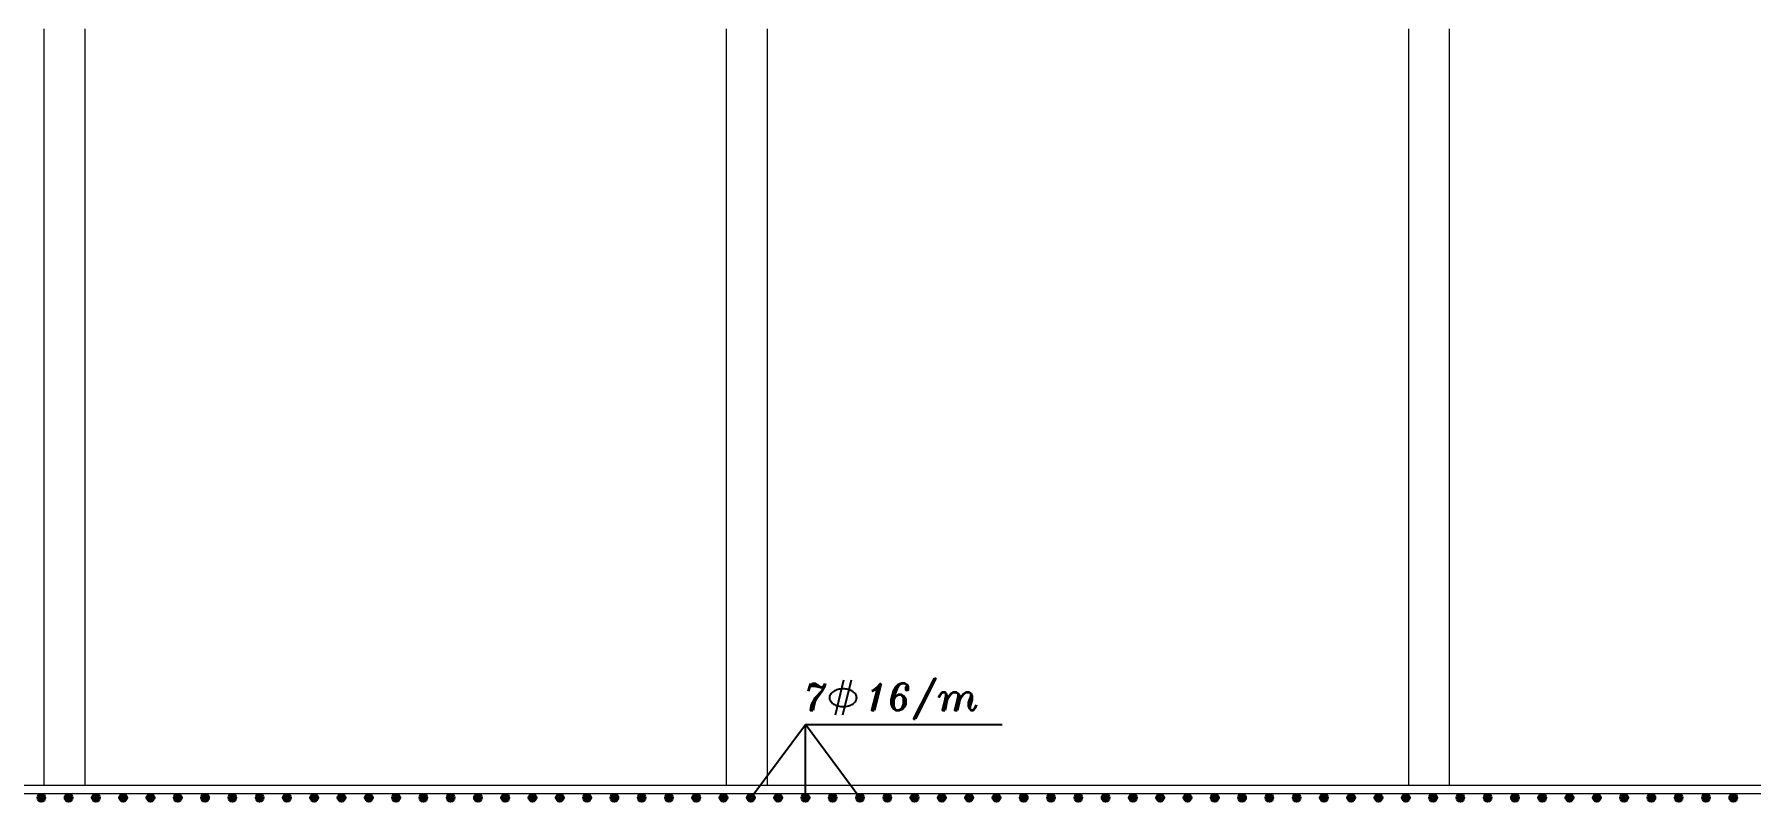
# Model space of a CAD drawing. Header units: metres. Extents: x 64 to 364, y 186 to 335.
# Drawn here: x 216.86 to 229.44, y 314.14 to 319.77 of the extents above; entities that cross this region are included whole.
import ezdxf
from ezdxf.enums import TextEntityAlignment as Align

# ---------------------------------------------------------------- set-up
doc = ezdxf.new("R2010")
doc.units = ezdxf.units.M
doc.header["$MEASUREMENT"] = 0
for name, color, linetype in [('5-BOTTOM-STEEL-TEXT', 3, 'Continuous'), ('beam', 3, 'Continuous'), ('DIMENSIONS', 2, 'Continuous'), ('RC', 1, 'Continuous'), ('STEEL', 5, 'Continuous'), ('TEXT', 3, 'Continuous')]:
    doc.layers.add(name, color=color, linetype=linetype)
doc.styles.add('STEEL-TEXT-E', font='ITALICT.SHX')

# ---------------------------------------------------------------- blocks, each defined once
blk = doc.blocks.new('HG-PHI')
at = {"layer": 'DIMENSIONS'}
for p, q in [((-0.077, -0.211), (0.014, 0.165)), ((0.003, -0.211), (0.094, 0.165))]:
    blk.add_line(p, q, dxfattribs=at)
blk.add_lwpolyline([(0.009, 0.073, 0.065515), (-0.05, 0.066, 0.078232), (-0.095, 0.046, 0.107176), (-0.128, 0.012, 0.143407), (-0.138, -0.022, 0.143407), (-0.128, -0.056, 0.107176), (-0.095, -0.089, 0.078232), (-0.05, -0.109, 0.065515), (0.009, -0.117, 0.065515), (0.067, -0.109, 0.078232), (0.113, -0.089, 0.107176), (0.146, -0.056, 0.143407), (0.156, -0.022, 0.143407), (0.146, 0.012, 0.107176), (0.113, 0.046, 0.078232), (0.067, 0.066, 0.065515)], format="xyb", close=True, dxfattribs=at)
blk = doc.blocks.new('*U276')
at = {"layer": 'beam', "lineweight": 9}
for p, q in [((-0.15, 5.525), (-0.15, 0.525)), ((0.15, 5.525), (0.15, 0.525)), ((-0.15, 0.025), (-0.15, -5.525)), ((0.15, 0.025), (0.15, -5.525))]:
    blk.add_line(p, q, dxfattribs=at)
blk = doc.blocks.new('*U277')
at = {"layer": 'beam', "color": 0, "linetype": 'ByBlock', "lineweight": -2, "transparency": 16777216}
for p in [(0, 0), (5, 0), (10, 0)]:
    blk.add_blockref('*U276', p, dxfattribs=at)

msp = doc.modelspace()

# ---------------------------------------------------------------- hatches: boundary and pattern name
at = {"layer": 'STEEL', "ltscale": 0.2}
h = msp.add_hatch(color=256, dxfattribs=at)
h.paths.add_polyline_path([(216.8806, 314.169), (216.9376, 314.169, 1)])
h.paths.add_polyline_path([(216.8806, 314.169, 1), (216.9376, 314.169)])
h = msp.add_hatch(color=256, dxfattribs=at)
h.paths.add_polyline_path([(217.0806, 314.169), (217.1376, 314.169, 1)])
h.paths.add_polyline_path([(217.0806, 314.169, 1), (217.1376, 314.169)])
h = msp.add_hatch(color=256, dxfattribs=at)
h.paths.add_polyline_path([(217.2806, 314.169), (217.3376, 314.169, 1)])
h.paths.add_polyline_path([(217.2806, 314.169, 1), (217.3376, 314.169)])
h = msp.add_hatch(color=256, dxfattribs=at)
h.paths.add_polyline_path([(217.4806, 314.169), (217.5376, 314.169, 1)])
h.paths.add_polyline_path([(217.4806, 314.169, 1), (217.5376, 314.169)])
h = msp.add_hatch(color=256, dxfattribs=at)
h.paths.add_polyline_path([(217.6806, 314.169), (217.7376, 314.169, 1)])
h.paths.add_polyline_path([(217.6806, 314.169, 1), (217.7376, 314.169)])
h = msp.add_hatch(color=256, dxfattribs=at)
h.paths.add_polyline_path([(217.8806, 314.169), (217.9376, 314.169, 1)])
h.paths.add_polyline_path([(217.8806, 314.169, 1), (217.9376, 314.169)])
h = msp.add_hatch(color=256, dxfattribs=at)
h.paths.add_polyline_path([(218.0806, 314.169), (218.1376, 314.169, 1)])
h.paths.add_polyline_path([(218.0806, 314.169, 1), (218.1376, 314.169)])
h = msp.add_hatch(color=256, dxfattribs=at)
h.paths.add_polyline_path([(218.2806, 314.169), (218.3376, 314.169, 1)])
h.paths.add_polyline_path([(218.2806, 314.169, 1), (218.3376, 314.169)])
h = msp.add_hatch(color=256, dxfattribs=at)
h.paths.add_polyline_path([(218.4806, 314.169), (218.5376, 314.169, 1)])
h.paths.add_polyline_path([(218.4806, 314.169, 1), (218.5376, 314.169)])
h = msp.add_hatch(color=256, dxfattribs=at)
h.paths.add_polyline_path([(218.6806, 314.169), (218.7376, 314.169, 1)])
h.paths.add_polyline_path([(218.6806, 314.169, 1), (218.7376, 314.169)])
h = msp.add_hatch(color=256, dxfattribs=at)
h.paths.add_polyline_path([(218.8806, 314.169), (218.9376, 314.169, 1)])
h.paths.add_polyline_path([(218.8806, 314.169, 1), (218.9376, 314.169)])
h = msp.add_hatch(color=256, dxfattribs=at)
h.paths.add_polyline_path([(219.0806, 314.169), (219.1376, 314.169, 1)])
h.paths.add_polyline_path([(219.0806, 314.169, 1), (219.1376, 314.169)])
h = msp.add_hatch(color=256, dxfattribs=at)
h.paths.add_polyline_path([(219.2806, 314.169), (219.3376, 314.169, 1)])
h.paths.add_polyline_path([(219.2806, 314.169, 1), (219.3376, 314.169)])
h = msp.add_hatch(color=256, dxfattribs=at)
h.paths.add_polyline_path([(219.4806, 314.169), (219.5376, 314.169, 1)])
h.paths.add_polyline_path([(219.4806, 314.169, 1), (219.5376, 314.169)])
h = msp.add_hatch(color=256, dxfattribs=at)
h.paths.add_polyline_path([(219.6806, 314.169), (219.7376, 314.169, 1)])
h.paths.add_polyline_path([(219.6806, 314.169, 1), (219.7376, 314.169)])
h = msp.add_hatch(color=256, dxfattribs=at)
h.paths.add_polyline_path([(219.8806, 314.169), (219.9376, 314.169, 1)])
h.paths.add_polyline_path([(219.8806, 314.169, 1), (219.9376, 314.169)])
h = msp.add_hatch(color=256, dxfattribs=at)
h.paths.add_polyline_path([(220.0806, 314.169), (220.1376, 314.169, 1)])
h.paths.add_polyline_path([(220.0806, 314.169, 1), (220.1376, 314.169)])
h = msp.add_hatch(color=256, dxfattribs=at)
h.paths.add_polyline_path([(220.2806, 314.169), (220.3376, 314.169, 1)])
h.paths.add_polyline_path([(220.2806, 314.169, 1), (220.3376, 314.169)])
h = msp.add_hatch(color=256, dxfattribs=at)
h.paths.add_polyline_path([(220.4806, 314.169), (220.5376, 314.169, 1)])
h.paths.add_polyline_path([(220.4806, 314.169, 1), (220.5376, 314.169)])
h = msp.add_hatch(color=256, dxfattribs=at)
h.paths.add_polyline_path([(220.6806, 314.169), (220.7376, 314.169, 1)])
h.paths.add_polyline_path([(220.6806, 314.169, 1), (220.7376, 314.169)])
h = msp.add_hatch(color=256, dxfattribs=at)
h.paths.add_polyline_path([(220.8806, 314.169), (220.9376, 314.169, 1)])
h.paths.add_polyline_path([(220.8806, 314.169, 1), (220.9376, 314.169)])
h = msp.add_hatch(color=256, dxfattribs=at)
h.paths.add_polyline_path([(221.0806, 314.169), (221.1376, 314.169, 1)])
h.paths.add_polyline_path([(221.0806, 314.169, 1), (221.1376, 314.169)])
h = msp.add_hatch(color=256, dxfattribs=at)
h.paths.add_polyline_path([(221.2806, 314.169), (221.3376, 314.169, 1)])
h.paths.add_polyline_path([(221.2806, 314.169, 1), (221.3376, 314.169)])
h = msp.add_hatch(color=256, dxfattribs=at)
h.paths.add_polyline_path([(221.4806, 314.169), (221.5376, 314.169, 1)])
h.paths.add_polyline_path([(221.4806, 314.169, 1), (221.5376, 314.169)])
h = msp.add_hatch(color=256, dxfattribs=at)
h.paths.add_polyline_path([(221.6806, 314.169), (221.7376, 314.169, 1)])
h.paths.add_polyline_path([(221.6806, 314.169, 1), (221.7376, 314.169)])
h = msp.add_hatch(color=256, dxfattribs=at)
h.paths.add_polyline_path([(221.8806, 314.169), (221.9376, 314.169, 1)])
h.paths.add_polyline_path([(221.8806, 314.169, 1), (221.9376, 314.169)])
h = msp.add_hatch(color=256, dxfattribs=at)
h.paths.add_polyline_path([(222.0806, 314.169), (222.1376, 314.169, 1)])
h.paths.add_polyline_path([(222.0806, 314.169, 1), (222.1376, 314.169)])
h = msp.add_hatch(color=256, dxfattribs=at)
h.paths.add_polyline_path([(222.2806, 314.169), (222.3376, 314.169, 1)])
h.paths.add_polyline_path([(222.2806, 314.169, 1), (222.3376, 314.169)])
h = msp.add_hatch(color=256, dxfattribs=at)
h.paths.add_polyline_path([(222.4806, 314.169), (222.5376, 314.169, 1)])
h.paths.add_polyline_path([(222.4806, 314.169, 1), (222.5376, 314.169)])
h = msp.add_hatch(color=256, dxfattribs=at)
h.paths.add_polyline_path([(222.6806, 314.169), (222.7376, 314.169, 1)])
h.paths.add_polyline_path([(222.6806, 314.169, 1), (222.7376, 314.169)])
h = msp.add_hatch(color=256, dxfattribs=at)
h.paths.add_polyline_path([(222.8806, 314.169), (222.9376, 314.169, 1)])
h.paths.add_polyline_path([(222.8806, 314.169, 1), (222.9376, 314.169)])
h = msp.add_hatch(color=256, dxfattribs=at)
h.paths.add_polyline_path([(223.0806, 314.169), (223.1376, 314.169, 1)])
h.paths.add_polyline_path([(223.0806, 314.169, 1), (223.1376, 314.169)])
h = msp.add_hatch(color=256, dxfattribs=at)
h.paths.add_polyline_path([(223.2806, 314.169), (223.3376, 314.169, 1)])
h.paths.add_polyline_path([(223.2806, 314.169, 1), (223.3376, 314.169)])
h = msp.add_hatch(color=256, dxfattribs=at)
h.paths.add_polyline_path([(223.4806, 314.169), (223.5376, 314.169, 1)])
h.paths.add_polyline_path([(223.4806, 314.169, 1), (223.5376, 314.169)])
h = msp.add_hatch(color=256, dxfattribs=at)
h.paths.add_polyline_path([(223.6806, 314.169), (223.7376, 314.169, 1)])
h.paths.add_polyline_path([(223.6806, 314.169, 1), (223.7376, 314.169)])
h = msp.add_hatch(color=256, dxfattribs=at)
h.paths.add_polyline_path([(223.8806, 314.169), (223.9376, 314.169, 1)])
h.paths.add_polyline_path([(223.8806, 314.169, 1), (223.9376, 314.169)])
h = msp.add_hatch(color=256, dxfattribs=at)
h.paths.add_polyline_path([(224.0806, 314.169), (224.1376, 314.169, 1)])
h.paths.add_polyline_path([(224.0806, 314.169, 1), (224.1376, 314.169)])
h = msp.add_hatch(color=256, dxfattribs=at)
h.paths.add_polyline_path([(224.2806, 314.169), (224.3376, 314.169, 1)])
h.paths.add_polyline_path([(224.2806, 314.169, 1), (224.3376, 314.169)])
h = msp.add_hatch(color=256, dxfattribs=at)
h.paths.add_polyline_path([(224.4806, 314.169), (224.5376, 314.169, 1)])
h.paths.add_polyline_path([(224.4806, 314.169, 1), (224.5376, 314.169)])
h = msp.add_hatch(color=256, dxfattribs=at)
h.paths.add_polyline_path([(224.6806, 314.169), (224.7376, 314.169, 1)])
h.paths.add_polyline_path([(224.6806, 314.169, 1), (224.7376, 314.169)])
h = msp.add_hatch(color=256, dxfattribs=at)
h.paths.add_polyline_path([(224.8806, 314.169), (224.9376, 314.169, 1)])
h.paths.add_polyline_path([(224.8806, 314.169, 1), (224.9376, 314.169)])
h = msp.add_hatch(color=256, dxfattribs=at)
h.paths.add_polyline_path([(225.0806, 314.169), (225.1376, 314.169, 1)])
h.paths.add_polyline_path([(225.0806, 314.169, 1), (225.1376, 314.169)])
h = msp.add_hatch(color=256, dxfattribs=at)
h.paths.add_polyline_path([(225.2806, 314.169), (225.3376, 314.169, 1)])
h.paths.add_polyline_path([(225.2806, 314.169, 1), (225.3376, 314.169)])
h = msp.add_hatch(color=256, dxfattribs=at)
h.paths.add_polyline_path([(225.4806, 314.169), (225.5376, 314.169, 1)])
h.paths.add_polyline_path([(225.4806, 314.169, 1), (225.5376, 314.169)])
h = msp.add_hatch(color=256, dxfattribs=at)
h.paths.add_polyline_path([(225.6806, 314.169), (225.7376, 314.169, 1)])
h.paths.add_polyline_path([(225.6806, 314.169, 1), (225.7376, 314.169)])
h = msp.add_hatch(color=256, dxfattribs=at)
h.paths.add_polyline_path([(225.8806, 314.169), (225.9376, 314.169, 1)])
h.paths.add_polyline_path([(225.8806, 314.169, 1), (225.9376, 314.169)])
h = msp.add_hatch(color=256, dxfattribs=at)
h.paths.add_polyline_path([(226.0806, 314.169), (226.1376, 314.169, 1)])
h.paths.add_polyline_path([(226.0806, 314.169, 1), (226.1376, 314.169)])
h = msp.add_hatch(color=256, dxfattribs=at)
h.paths.add_polyline_path([(226.2806, 314.169), (226.3376, 314.169, 1)])
h.paths.add_polyline_path([(226.2806, 314.169, 1), (226.3376, 314.169)])
h = msp.add_hatch(color=256, dxfattribs=at)
h.paths.add_polyline_path([(226.4806, 314.169), (226.5376, 314.169, 1)])
h.paths.add_polyline_path([(226.4806, 314.169, 1), (226.5376, 314.169)])
h = msp.add_hatch(color=256, dxfattribs=at)
h.paths.add_polyline_path([(226.6806, 314.169), (226.7376, 314.169, 1)])
h.paths.add_polyline_path([(226.6806, 314.169, 1), (226.7376, 314.169)])
h = msp.add_hatch(color=256, dxfattribs=at)
h.paths.add_polyline_path([(226.8806, 314.169), (226.9376, 314.169, 1)])
h.paths.add_polyline_path([(226.8806, 314.169, 1), (226.9376, 314.169)])
h = msp.add_hatch(color=256, dxfattribs=at)
h.paths.add_polyline_path([(227.0806, 314.169), (227.1376, 314.169, 1)])
h.paths.add_polyline_path([(227.0806, 314.169, 1), (227.1376, 314.169)])
h = msp.add_hatch(color=256, dxfattribs=at)
h.paths.add_polyline_path([(227.2806, 314.169), (227.3376, 314.169, 1)])
h.paths.add_polyline_path([(227.2806, 314.169, 1), (227.3376, 314.169)])
h = msp.add_hatch(color=256, dxfattribs=at)
h.paths.add_polyline_path([(227.4806, 314.169), (227.5376, 314.169, 1)])
h.paths.add_polyline_path([(227.4806, 314.169, 1), (227.5376, 314.169)])
h = msp.add_hatch(color=256, dxfattribs=at)
h.paths.add_polyline_path([(227.6806, 314.169), (227.7376, 314.169, 1)])
h.paths.add_polyline_path([(227.6806, 314.169, 1), (227.7376, 314.169)])
h = msp.add_hatch(color=256, dxfattribs=at)
h.paths.add_polyline_path([(227.8806, 314.169), (227.9376, 314.169, 1)])
h.paths.add_polyline_path([(227.8806, 314.169, 1), (227.9376, 314.169)])
h = msp.add_hatch(color=256, dxfattribs=at)
h.paths.add_polyline_path([(228.0806, 314.169), (228.1376, 314.169, 1)])
h.paths.add_polyline_path([(228.0806, 314.169, 1), (228.1376, 314.169)])
h = msp.add_hatch(color=256, dxfattribs=at)
h.paths.add_polyline_path([(228.2806, 314.169), (228.3376, 314.169, 1)])
h.paths.add_polyline_path([(228.2806, 314.169, 1), (228.3376, 314.169)])
h = msp.add_hatch(color=256, dxfattribs=at)
h.paths.add_polyline_path([(228.4806, 314.169), (228.5376, 314.169, 1)])
h.paths.add_polyline_path([(228.4806, 314.169, 1), (228.5376, 314.169)])
h = msp.add_hatch(color=256, dxfattribs=at)
h.paths.add_polyline_path([(228.6806, 314.169), (228.7376, 314.169, 1)])
h.paths.add_polyline_path([(228.6806, 314.169, 1), (228.7376, 314.169)])
h = msp.add_hatch(color=256, dxfattribs=at)
h.paths.add_polyline_path([(228.8806, 314.169), (228.9376, 314.169, 1)])
h.paths.add_polyline_path([(228.8806, 314.169, 1), (228.9376, 314.169)])
h = msp.add_hatch(color=256, dxfattribs=at)
h.paths.add_polyline_path([(229.0806, 314.169), (229.1376, 314.169, 1)])
h.paths.add_polyline_path([(229.0806, 314.169, 1), (229.1376, 314.169)])
h = msp.add_hatch(color=256, dxfattribs=at)
h.paths.add_polyline_path([(229.2806, 314.169), (229.3376, 314.169, 1)])
h.paths.add_polyline_path([(229.2806, 314.169, 1), (229.3376, 314.169)])

# ---------------------------------------------------------------- linework, layer by layer
at = {"layer": 'DIMENSIONS'}
for p, q in [((222.1092, 314.1688), (222.5092, 314.706)), ((222.9092, 314.1688), (222.5092, 314.706)), ((222.5092, 314.1688), (222.5092, 314.706)), ((222.5092, 314.706), (223.9503, 314.706))]:
    msp.add_line(p, q, dxfattribs=at)
at = {"layer": 'RC', "lineweight": 9}
for p, q in [((231.878, 314.2576), (212.278, 314.2576)), ((232.218, 314.1976), (211.938, 314.1976))]:
    msp.add_line(p, q, dxfattribs=at)
at = {"layer": 'STEEL'}
for centre in [(216.9092, 314.1688), (217.1092, 314.1688), (217.3092, 314.1688), (217.5092, 314.1688), (217.7092, 314.1688), (217.9092, 314.1688), (218.1092, 314.1688), (218.3092, 314.1688), (218.5092, 314.1688), (218.7092, 314.1688), (218.9092, 314.1688), (219.1092, 314.1688), (219.3092, 314.1688), (219.5092, 314.1688), (219.7092, 314.1688), (219.9092, 314.1688), (220.1092, 314.1688), (220.3092, 314.1688), (220.5092, 314.1688), (220.7092, 314.1688), (220.9092, 314.1688), (221.1092, 314.1688), (221.3092, 314.1688), (221.5092, 314.1688), (221.7092, 314.1688), (221.9092, 314.1688), (222.1092, 314.1688), (222.3092, 314.1688), (222.5092, 314.1688), (222.7092, 314.1688), (222.9092, 314.1688), (223.1092, 314.1688), (223.3092, 314.1688), (223.5092, 314.1688), (223.7092, 314.1688), (223.9092, 314.1688), (224.1092, 314.1688), (224.3092, 314.1688), (224.5092, 314.1688), (224.7092, 314.1688), (224.9092, 314.1688), (225.1092, 314.1688), (225.3092, 314.1688), (225.5092, 314.1688), (225.7092, 314.1688), (225.9092, 314.1688), (226.1092, 314.1688), (226.3092, 314.1688), (226.5092, 314.1688), (226.7092, 314.1688), (226.9092, 314.1688), (227.1092, 314.1688), (227.3092, 314.1688), (227.5092, 314.1688), (227.7092, 314.1688), (227.9092, 314.1688), (228.1092, 314.1688), (228.3092, 314.1688), (228.5092, 314.1688), (228.7092, 314.1688), (228.9092, 314.1688), (229.1092, 314.1688), (229.3092, 314.1688)]:
    msp.add_circle(centre, 0.0288, dxfattribs=at)

# ---------------------------------------------------------------- block references
at = {"layer": 'beam', "lineweight": 9}
msp.add_blockref('*U277', (217.078, 319.7826), dxfattribs=at)
at = {"layer": 'TEXT', "xscale": 0.680311713892639, "yscale": 0.680311713892639, "zscale": 0.680311713892639, "rotation": 180}
msp.add_blockref('HG-PHI', (222.7912, 314.8876), dxfattribs=at)

# ---------------------------------------------------------------- texts
at = {"layer": '5-BOTTOM-STEEL-TEXT', "style": 'STEEL-TEXT-E'}
msp.add_text('7  16/m', height=0.19457, dxfattribs=at).set_placement((223.1337, 314.8123), align=Align.CENTER)

doc.saveas('drawing.dxf')
